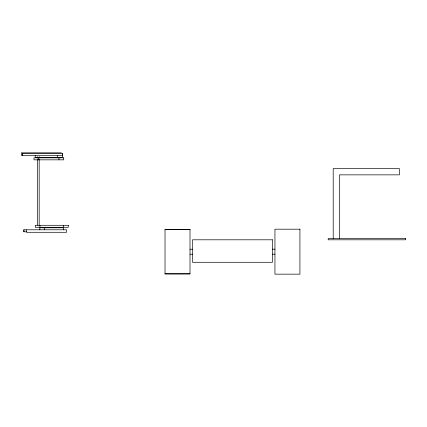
<?xml version="1.0" encoding="UTF-8"?>
<svg xmlns="http://www.w3.org/2000/svg" width="427" height="427" viewBox="0 0 427 427"><rect width="100%" height="100%" fill="white"/><g stroke="black" fill="none" stroke-linecap="round" stroke-linejoin="round"><path stroke-width="0.64" d="M61.323 152.845L21.35 152.845L21.35 155.343L62.577 155.343L62.577 153.346L22.503 153.346L22.503 155.343M165.019 229.683L189.999 229.683M26.602 231.792L23.827 231.792L23.827 229.79L66.527 229.79L66.527 232.288L26.554 232.288L26.554 229.79M272.442 249.171L274.94 249.171M189.999 249.213L192.502 249.213M272.442 254.166L274.94 254.166M189.999 254.209L192.502 254.209M165.019 273.744L189.999 273.744M339.449 238.554L339.449 174.851L399.405 174.851L399.405 168.601L333.199 168.601L333.199 238.554M63.676 229.79L63.676 227.794L39.844 227.794L39.844 229.79M63.591 225.296L63.591 227.292M62.465 153.346L62.443 157.344L35.249 157.344L35.249 155.343M58.969 157.841L58.969 159.842M57.645 155.343L57.645 157.344M44.702 227.794L44.702 229.79M39.935 225.296L39.935 227.292M39.177 156.677L39.177 158.011M39.177 159.34L39.177 225.296M38.724 157.841L38.724 159.842M37.517 156.677L37.517 158.011M37.517 159.34L37.517 225.296M23.933 229.79L23.933 231.792M22.615 153.346L22.615 155.343M63.714 157.841L33.979 157.841L33.979 159.842L63.714 159.842L63.714 157.841M68.261 225.296L35.26 225.296L35.26 227.292L68.261 227.292L68.261 225.296M299.925 229.187L274.94 229.187L274.94 274.155L299.925 274.155L299.925 229.187M189.999 229.331L165.019 229.331L165.019 274.006L189.999 274.006L189.999 229.331M405.65 238.554L328.203 238.554L328.203 239.803L405.65 239.803L405.65 238.554M272.442 239.803L192.502 239.803L192.502 262.29L272.442 262.29L272.442 239.803"/></g></svg>
